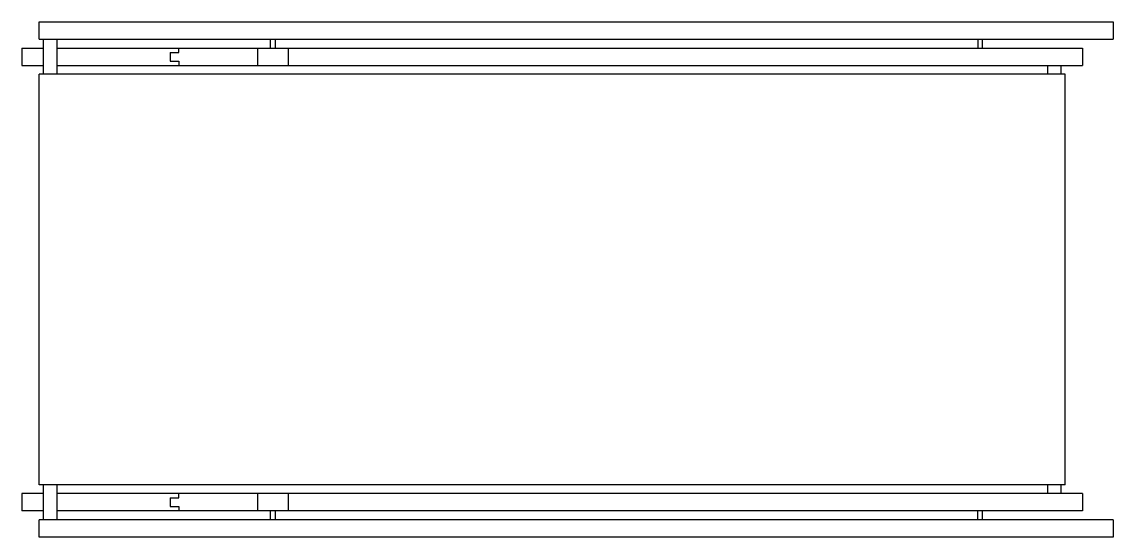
# Model space of a CAD drawing. Extents: x -2 to 123, y -30 to 30.
import ezdxf

# ---------------------------------------------------------------- set-up
doc = ezdxf.new("R2010")
doc.units = 0
doc.header["$MEASUREMENT"] = 0
doc.layers.get('0').update_dxf_attribs({"linetype": 'CONTINUOUS'})

msp = doc.modelspace()

# ---------------------------------------------------------------- linework, layer by layer
at = {"color": 0, "linetype": 'ByBlock'}
for p, q in [((0, 27.5), (0, 29.5)), ((0, 29.5), (123, 29.5)), ((123, 29.5), (123, 27.5)), ((0, 27.5), (123, 27.5)), ((0.5, 23.5), (0.5, 27.5)), ((2, 27.5), (2, 23.5)), ((26.5, 26.5), (26.5, 27.5)), ((27, 27.5), (27, 26.5)), ((107.5, 27.5), (107.5, 26.5)), ((108, 27.5), (108, 26.5)), ((-2, 26.5), (-2, 24.5)), ((-2, 26.5), (0.5, 26.5)), ((2, 26.5), (119.5, 26.5)), ((16, 26), (16, 26.5)), ((25, 26.5), (25, 24.5)), ((28.5, 26.5), (28.5, 24.5)), ((119.5, 26.5), (119.5, 24.5)), ((15, 26), (16, 26)), ((15, 26), (15, 25)), ((15, 25), (16, 25)), ((16, 25), (16, 24.5)), ((-2, 24.5), (0.5, 24.5)), ((2, 24.5), (119.5, 24.5)), ((115.5, 23.5), (115.5, 24.5)), ((117, 24.5), (117, 23.5)), ((117.5, 23.5), (0, 23.5)), ((0, -23.5), (0, 23.5)), ((117.5, -23.5), (117.5, 23.5)), ((117.5, -23.5), (0, -23.5)), ((0.5, -27.5), (0.5, -23.5)), ((2, -23.5), (2, -27.5)), ((115.5, -24.5), (115.5, -23.5)), ((117, -23.5), (117, -24.5)), ((0.5, -24.5), (-2, -24.5)), ((-2, -24.5), (-2, -26.5)), ((119.5, -24.5), (2, -24.5)), ((15, -25), (16, -25)), ((15, -25), (15, -26)), ((16, -25), (16, -24.5)), ((25, -24.5), (25, -26.5)), ((28.5, -24.5), (28.5, -26.5)), ((119.5, -24.5), (119.5, -26.5)), ((15, -26), (16, -26)), ((16, -26), (16, -26.5)), ((0.5, -26.5), (-2, -26.5)), ((123, -27.5), (0, -27.5)), ((0, -29.5), (0, -27.5)), ((119.5, -26.5), (2, -26.5)), ((26.5, -27.5), (26.5, -26.5)), ((27, -26.5), (27, -27.5)), ((107.5, -27.5), (107.5, -26.5)), ((108, -26.5), (108, -27.5)), ((123, -27.5), (123, -29.5)), ((123, -29.5), (0, -29.5))]:
    msp.add_line(p, q, dxfattribs=at)

doc.saveas('drawing.dxf')
